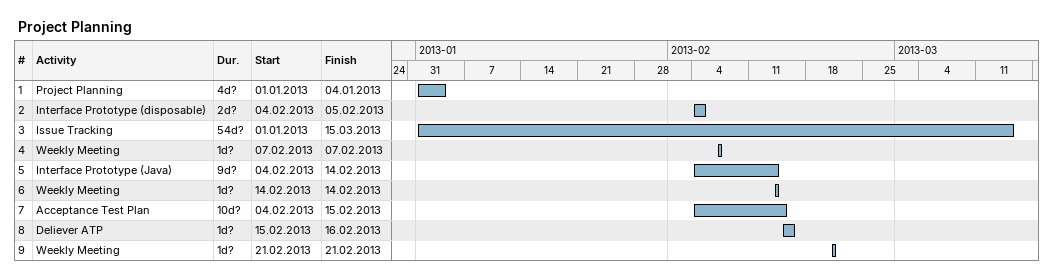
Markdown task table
Project Planning

| ID | Task | Duration | Start | Finish |
|---|---|---|---|---|
| 1 | Project Planning | 4d? | 2013-01-01 | 2013-01-04 |
| 2 | Interface Prototype (disposable) | 2d? | 2013-02-04 | 2013-02-05 |
| 3 | Issue Tracking | 54d? | 2013-01-01 | 2013-03-15 |
| 4 | Weekly Meeting | 1d? | 2013-02-07 | 2013-02-07 |
| 5 | Interface Prototype (Java) | 9d? | 2013-02-04 | 2013-02-14 |
| 6 | Weekly Meeting | 1d? | 2013-02-14 | 2013-02-14 |
| 7 | Acceptance Test Plan | 10d? | 2013-02-04 | 2013-02-15 |
| 8 | Deliever ATP | 1d? | 2013-02-15 | 2013-02-16 |
| 9 | Weekly Meeting | 1d? | 2013-02-21 | 2013-02-21 |
